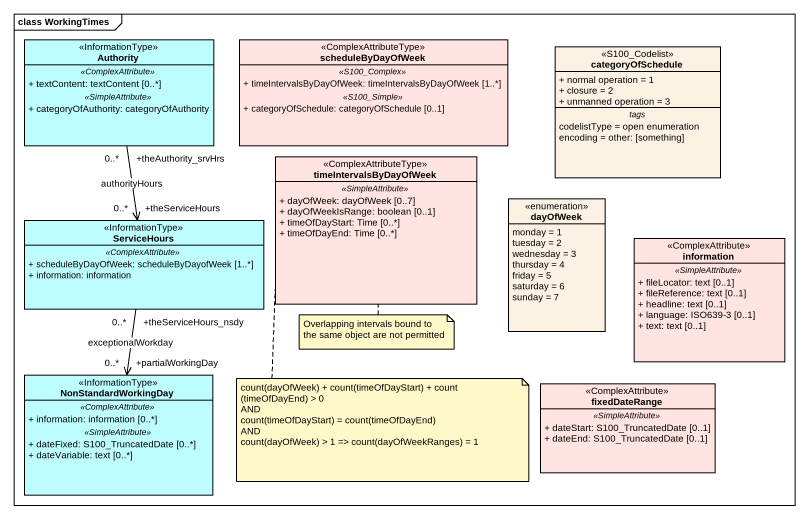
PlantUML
@startuml
mainframe class WorkingTimes
hide circle
hide empty members
skinparam classAttributeIconSize 0
class Authority <<InformationType>> #BEFDFF {
  .. <<ComplexAttribute>> ..
  + textContent: textContent [0..*]
  .. <<SimpleAttribute>> ..
  + categoryOfAuthority: categoryOfAuthority
}
class scheduleByDayOfWeek <<ComplexAttributeType>> #FFE4E1 {
  .. <<S100_Complex>> ..
  + timeIntervalsByDayOfWeek: timeIntervalsByDayOfWeek [1..*]
  .. <<S100_Simple>> ..
  + categoryOfSchedule: categoryOfSchedule [0..1]
}
class categoryOfSchedule <<S100_Codelist>> #FCF2E3 {
  + normal operation = 1
  + closure = 2
  + unmanned operation = 3
  -- tags --
  codelistType = open enumeration
  encoding = other: [something]
}
class timeIntervalsByDayOfWeek <<ComplexAttributeType>> #FFE4E1 {
  .. <<SimpleAttribute>> ..
  + dayOfWeek: dayOfWeek [0..7]
  + dayOfWeekIsRange: boolean [0..1]
  + timeOfDayStart: Time [0..*]
  + timeOfDayEnd: Time [0..*]
}
enum dayOfWeek #FCF2E3 {
  monday = 1
  tuesday = 2
  wednesday = 3
  thursday = 4
  friday = 5
  saturday = 6
  sunday = 7
}
class ServiceHours <<InformationType>> #BEFDFF {
  .. <<ComplexAttribute>> ..
  + scheduleByDayOfWeek: scheduleByDayofWeek [1..*]
  + information: information
}
class information <<ComplexAttribute>> #FFE4E1 {
  .. <<SimpleAttribute>> ..
  + fileLocator: text [0..1]
  + fileReference: text [0..1]
  + headline: text [0..1]
  + language: ISO639-3 [0..1]
  + text: text [0..1]
}
class NonStandardWorkingDay <<InformationType>> #BEFDFF {
  .. <<ComplexAttribute>> ..
  + information: information [0..*]
  .. <<SimpleAttribute>> ..
  + dateFixed: S100_TruncatedDate [0..*]
  + dateVariable: text [0..*]
}
class fixedDateRange <<ComplexAttribute>> #FFE4E1 {
  .. <<SimpleAttribute>> ..
  + dateStart: S100_TruncatedDate [0..1]
  + dateEnd: S100_TruncatedDate [0..1]
}
Authority "+theAuthority_srvHrs\n0..*" --> "+theServiceHours\n0..*" ServiceHours : authorityHours
ServiceHours "+theServiceHours_nsdy\n0..*" --> "+partialWorkingDay\n0..*" NonStandardWorkingDay : exceptionalWorkday
note bottom of timeIntervalsByDayOfWeek : Overlapping intervals bound to the same object are not permitted
note bottom of timeIntervalsByDayOfWeek
  count(dayOfWeek) + count(timeOfDayStart) + count (timeOfDayEnd) > 0
  AND
  count(timeOfDayStart) = count(timeOfDayEnd)
  AND
  count(dayOfWeek) > 1 => count(dayOfWeekRanges) = 1
end note
@enduml
